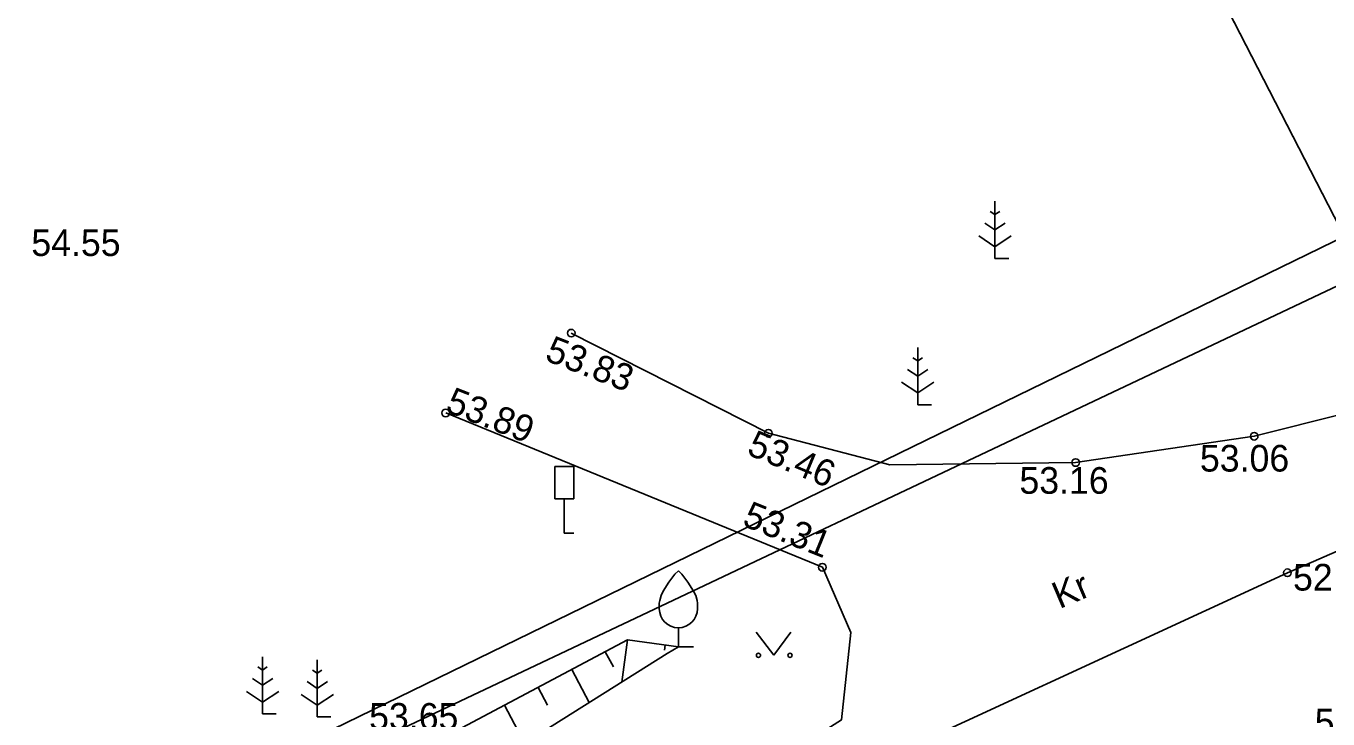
# Model space of a CAD drawing. Extents: x 639438 to 644427, y 6454477 to 6458531.
# Drawn here: x 640654.25 to 640688.42, y 6456250.24 to 6456268.44 of the extents above; entities that cross this region are included whole.
import ezdxf

# ---------------------------------------------------------------- set-up
doc = ezdxf.new("R2010")
doc.units = 0
for name, color, linetype in [('HALJASTUS', 7, 'Continuous'), ('KORGUS', 7, 'Continuous'), ('LIIKLUS', 7, 'Continuous'), ('MOOTKORG', 7, 'Continuous'), ('MOOTPIIR', 7, 'Continuous'), ('PIIR', 7, 'Continuous'), ('PUU', 7, 'Continuous'), ('RELJEEF', 7, 'Continuous'), ('TEE', 7, 'Continuous')]:
    doc.layers.add(name, color=color, linetype=linetype)

msp = doc.modelspace()

# ---------------------------------------------------------------- linework, layer by layer
at = {"layer": 'HALJASTUS'}
for p, q in [((640673.41, 6456252.519), (640673.874, 6456251.913)), ((640673.874, 6456251.913), (640674.319, 6456252.519))]:
    msp.add_line(p, q, dxfattribs=at)
for centre in [(640673.473, 6456251.913), (640674.302, 6456251.913)]:
    msp.add_circle(centre, 0.055, dxfattribs=at)
at = {"layer": 'KORGUS'}
for centre in [(640668.56, 6456260.374), (640665.265, 6456258.277), (640673.735, 6456257.745), (640686.483, 6456257.667), (640681.798, 6456256.976), (640675.15, 6456254.226), (640687.356, 6456254.08)]:
    msp.add_circle(centre, 0.1, dxfattribs=at)
at = {"layer": 'LIIKLUS'}
for p, q in [((640668.127, 6456256.874), (640668.127, 6456256.024)), ((640668.627, 6456256.874), (640668.127, 6456256.874)), ((640668.627, 6456256.874), (640668.627, 6456256.024)), ((640668.627, 6456256.024), (640668.127, 6456256.024)), ((640668.377, 6456256.024), (640668.377, 6456255.124)), ((640668.627, 6456255.124), (640668.377, 6456255.124))]:
    msp.add_line(p, q, dxfattribs=at)
at = {"layer": 'MOOTPIIR'}
msp.add_lwpolyline([(640230.47, 6456035.86), (640257.485, 6456023.61), (640266.731, 6456039.849), (640286.488, 6456078.697), (640306.62, 6456118.97), (640312.011, 6456129.708), (640342.029, 6456154.539), (640359.096, 6456167.192), (640369.434, 6456175.767), (640383.494, 6456185.737), (640414.688, 6456197.924), (640397.882, 6456223.275), (640406.168, 6456229.723), (640428.657, 6456198.107), (640466.808, 6456198.72), (640482.219, 6456198.893), (640514.86, 6456199.82), (640552.412, 6456204.469), (640567.682, 6456210.739), (640571.63, 6456210.054), (640626.071, 6456232.298), (640688.912, 6456262.949)], dxfattribs=at)
at = {"layer": 'PIIR'}
for points in [[(640626.28, 6456232.06), (640689.35, 6456261.94), (640609.58, 6456417.09), (640525.35, 6456426.99), (640548.32, 6456384.9), (640568.56, 6456355.6), (640580.42, 6456340.22), (640597.87, 6456307.84), (640588.37, 6456303.36)], [(640616.78, 6456403.08), (640689.35, 6456261.94), (640761.24, 6456298.52), (640731.31, 6456364.24), (640734.65, 6456367.83), (640702.03, 6456398.98)]]:
    msp.add_lwpolyline(points, close=True, dxfattribs=at)
at = {"layer": 'PUU'}
for p, q in [((640679.68, 6456263.837), (640679.68, 6456262.337)), ((640679.68, 6456263.087), (640679.413, 6456263.265)), ((640679.68, 6456263.487), (640679.556, 6456263.57)), ((640679.804, 6456263.57), (640679.68, 6456263.487)), ((640679.947, 6456263.265), (640679.68, 6456263.087)), ((640679.256, 6456262.926), (640679.68, 6456262.644)), ((640679.68, 6456262.644), (640680.104, 6456262.926)), ((640680.04, 6456262.337), (640679.68, 6456262.337)), ((640677.652, 6456259.995), (640677.652, 6456258.495)), ((640677.652, 6456259.645), (640677.528, 6456259.728)), ((640677.776, 6456259.728), (640677.652, 6456259.645)), ((640677.652, 6456259.245), (640677.385, 6456259.423)), ((640677.919, 6456259.423), (640677.652, 6456259.245)), ((640677.228, 6456259.084), (640677.652, 6456258.802)), ((640677.652, 6456258.802), (640678.076, 6456259.084)), ((640678.012, 6456258.495), (640677.652, 6456258.495)), ((640671.371, 6456252.135), (640671.371, 6456252.635)), ((640671.771, 6456252.135), (640671.371, 6456252.135)), ((640660.46, 6456251.874), (640660.46, 6456250.374)), ((640661.894, 6456251.792), (640661.894, 6456250.292)), ((640660.46, 6456251.124), (640660.193, 6456251.302)), ((640660.46, 6456251.524), (640660.336, 6456251.607)), ((640660.584, 6456251.607), (640660.46, 6456251.524)), ((640660.727, 6456251.302), (640660.46, 6456251.124)), ((640661.894, 6456251.442), (640661.77, 6456251.525)), ((640662.018, 6456251.525), (640661.894, 6456251.442)), ((640660.036, 6456250.963), (640660.46, 6456250.681)), ((640660.46, 6456250.681), (640660.884, 6456250.963)), ((640661.894, 6456251.042), (640661.627, 6456251.22)), ((640662.161, 6456251.22), (640661.894, 6456251.042)), ((640661.47, 6456250.881), (640661.894, 6456250.599)), ((640661.894, 6456250.599), (640662.318, 6456250.881)), ((640660.82, 6456250.374), (640660.46, 6456250.374)), ((640662.254, 6456250.292), (640661.894, 6456250.292))]:
    msp.add_line(p, q, dxfattribs=at)
for points in [[(640670.871, 6456253.135), (640670.871, 6456253.285), (640670.881, 6456253.35), (640670.916, 6456253.48), (640670.976, 6456253.6), (640671.121, 6456253.835), (640671.281, 6456254.04), (640671.371, 6456254.135)], [(640671.871, 6456253.135), (640671.871, 6456253.285), (640671.861, 6456253.35), (640671.826, 6456253.48), (640671.766, 6456253.6), (640671.621, 6456253.835), (640671.461, 6456254.04), (640671.371, 6456254.135)]]:
    msp.add_lwpolyline(points, dxfattribs=at)
msp.add_arc((640671.371, 6456253.135), 0.5, 180, 0, dxfattribs=at)
at = {"layer": 'RELJEEF'}
for p, q in [((640669.455, 6456252.007), (640669.668, 6456251.607)), ((640670.036, 6456252.316), (640669.886, 6456251.209)), ((640671.027, 6456252.182), (640671.008, 6456252.043)), ((640668.572, 6456251.538), (640669.032, 6456250.672)), ((640667.689, 6456251.069), (640667.936, 6456250.604)), ((640666.805, 6456250.6), (640667.334, 6456249.604))]:
    msp.add_line(p, q, dxfattribs=at)
for points in [[(640627.439, 6456233.241), (640629.116, 6456233.022), (640640.92, 6456238.176), (640644.218, 6456239.865), (640647.572, 6456243.252), (640649.225, 6456244.94), (640652.83, 6456245.655), (640655.323, 6456244.859), (640656.802, 6456245.424), (640664.156, 6456249.193), (640670.036, 6456252.316), (640671.371, 6456252.135)], [(640627.439, 6456233.241), (640627.639, 6456232.884), (640628.806, 6456232.303), (640629.997, 6456232.131), (640641.166, 6456236.715), (640645.263, 6456239.135), (640648.583, 6456242.63), (640650.466, 6456243.958), (640653.585, 6456244.23), (640656.002, 6456243.336), (640657.543, 6456244.34), (640664.736, 6456247.97), (640671.076, 6456251.958), (640671.371, 6456252.135)]]:
    msp.add_lwpolyline(points, dxfattribs=at)
at = {"layer": 'TEE'}
for points in [[(640716.342, 6456266.885), (640705.798, 6456262.521), (640686.483, 6456257.667), (640681.798, 6456256.976), (640676.924, 6456256.916), (640673.735, 6456257.745), (640668.56, 6456260.374)], [(640699.928, 6456259.572), (640687.356, 6456254.08), (640674.609, 6456248.194), (640659.264, 6456241.827), (640642.849, 6456234.631), (640627.337, 6456228.179), (640612.394, 6456222.082), (640588.458, 6456213.546), (640578.241, 6456207.967)], [(640665.265, 6456258.277), (640675.15, 6456254.226), (640675.9, 6456252.509), (640675.652, 6456250.217), (640674.186, 6456249.277), (640658.841, 6456242.721), (640642.443, 6456235.325), (640627.081, 6456228.709), (640611.715, 6456222.705), (640588.458, 6456213.546), (640571.32, 6456206.263), (640569.307, 6456206.584)]]:
    msp.add_lwpolyline(points, dxfattribs=at)

# ---------------------------------------------------------------- texts
at = {"layer": 'KORGUS'}
for s, rotation, p in [(' 53.83', 338.7312, (640667.595, 6456259.765)), (' 53.89', 338.7312, (640664.984, 6456258.415)), (' 53.46', 337.4124, (640672.897, 6456257.301)), (' 53.31', 338.104, (640672.777, 6456255.426))]:
    msp.add_text(s, height=0.7, rotation=rotation, dxfattribs=at).set_placement(p)
for s, p in [(' 53.06', (640684.799, 6456256.738)), (' 53.16', (640680.062, 6456256.155)), (' 52.97', (640687.242, 6456253.613)), (' 53.65', (640662.996, 6456249.958)), (' 53.02', (640687.811, 6456249.808))]:
    msp.add_text(s, height=0.7, dxfattribs=at).set_placement(p)
at = {"layer": 'MOOTKORG'}
msp.add_text(' 54.55', height=0.7, dxfattribs=at).set_placement((640654.131, 6456262.4))
at = {"layer": 'TEE'}
msp.add_text('Kr', height=0.7, rotation=23.0014, dxfattribs=at).set_placement((640681.372, 6456253.123))

doc.saveas('drawing.dxf')
